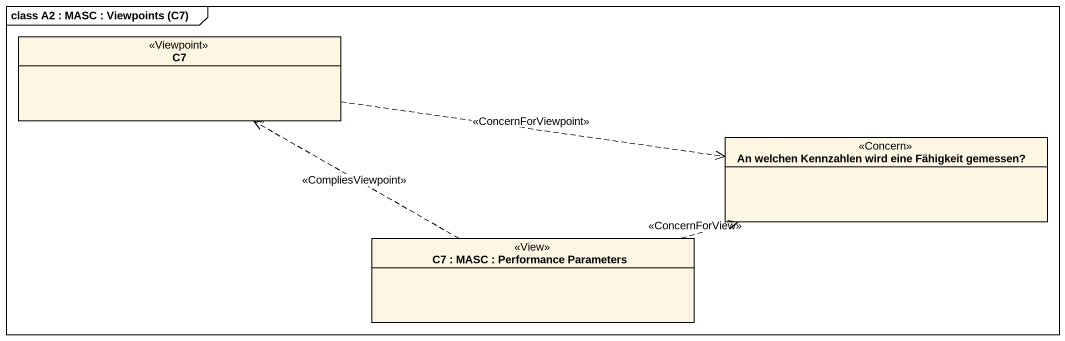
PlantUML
@startuml
mainframe class A2 : MASC : Viewpoints (C7)
hide circle
hide empty members
class C7 <<Viewpoint>>
class "An welchen Kennzahlen wird eine Fähigkeit gemessen?" as An_welchen_Kennzahlen_wird <<Concern>>
class "C7 : MASC : Performance Parameters" as C7_MASC_Performance <<View>>
C7 .right.> An_welchen_Kennzahlen_wird : <<ConcernForViewpoint>>
C7_MASC_Performance .left.> C7 : <<CompliesViewpoint>>
C7_MASC_Performance .right.> An_welchen_Kennzahlen_wird : <<ConcernForView>>
@enduml
